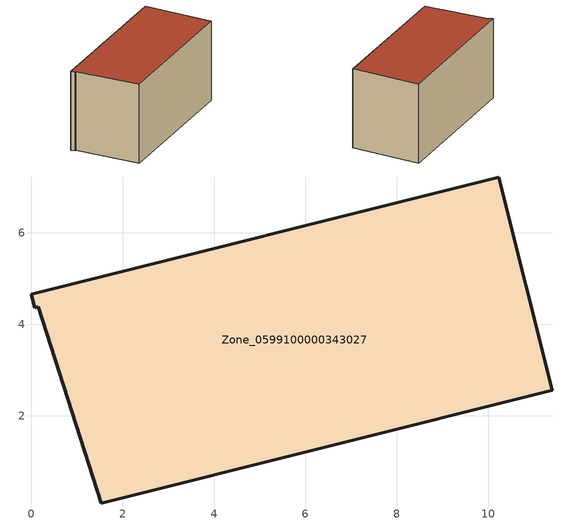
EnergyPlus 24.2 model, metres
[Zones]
Zone_0599100000343027
 floor ground (C_G): 0.16,4.38 0.07,4.36 0,4.66 10.23,7.22 11.4,2.56 1.53,0.09 z0
 wall outside (C_F): 11.4,2.56 10.23,7.22 0,4.66 0.07,4.36 0.16,4.38 1.53,0.09 11.4,2.56 z0:5.75
 roof outside (C_R): 1.53,0.09 11.4,2.56 10.23,7.22 0,4.66 0.07,4.36 0.16,4.38 z5.75
[BUILDING]
Pand.0599100000343027: North Axis=0; Terrain=City; Loads Convergence Tolerance Value=0.04; Temperature Convergence Tolerance Value=0.4; Solar Distribution=FullExterior; Maximum Number of Warmup Days=25; Minimum Number of Warmup Days=1
[Site:Location]
Rotterdam.The.Hague.AP_ZH_NLD Design_Conditions: Latitude=51.96; Longitude=4.45; Time Zone=1; Elevation=-4.5
[SITE:GROUNDTEMPERATURE:BUILDINGSURFACE]
18, 18, 18, 18, 18, 18, 18, 18, 18, 18, 18, 18
[MATERIAL] Thermal Absorptance=0.9; Solar Absorptance=0.7; Visible Absorptance=0.7
Name | Roughness | Thickness | Conductivity | Density | Specific Heat
G.TI.1992-2005 | MediumSmooth | 0.15 | 0.06 | 540 | 1210
F.TI.1992-2005 | Rough | 0.3 | 0.12 | 1920 | 840
R.TI.1992-2005 | MediumRough | 0.2 | 0.08 | 1500 | 1000
[CONSTRUCTION]
C_G: G.TI.1992-2005
C_F: F.TI.1992-2005
C_R: R.TI.1992-2005
[ZONE]
Zone_0599100000343027: Type=1; Multiplier=1; Ceiling Height=Autocalculate; Volume=Autocalculate; Floor Area=autocalculate; Part of Total Floor Area=Yes
[ZONEINFILTRATION:DESIGNFLOWRATE]
Infil_Zone_0599100000343027: Zone or ZoneList or Space or SpaceList=Zone_0599100000343027; Schedule=AlwaysOn; Design Flow Rate Calculation Method=Flow/Area; Flow Rate per Floor Area=0.0015; Constant Term Coefficient=1; Temperature Term Coefficient=0; Velocity Term Coefficient=0; Velocity Squared Term Coefficient=0
[HVACTEMPLATE:ZONE:IDEALLOADSAIRSYSTEM]
Zone_0599100000343027: Maximum Heating Supply Air Temperature=50; Minimum Cooling Supply Air Temperature=13; Maximum Heating Supply Air Humidity Ratio=0.0156; Minimum Cooling Supply Air Humidity Ratio=0.0077; Heating Limit=NoLimit; Cooling Limit=NoLimit; Dehumidification Control Type=ConstantSensibleHeatRatio; Cooling Sensible Heat Ratio=0.7; Dehumidification Setpoint=60; Humidification Control Type=None; Humidification Setpoint=30; Outdoor Air Method=None; Outdoor Air Flow Rate per Person=0.00944; Outdoor Air Flow Rate per Zone Floor Area=0; Outdoor Air Flow Rate per Zone=0; Demand Controlled Ventilation Type=None; Outdoor Air Economizer Type=NoEconomizer; Heat Recovery Type=None; Sensible Heat Recovery Effectiveness=0.7; Latent Heat Recovery Effectiveness=0.65
[ZONECONTROL:THERMOSTAT]
ThermostatControl_Zone_0599100000343027: Zone or ZoneList=Zone_0599100000343027; Control Type Schedule=DualSetpointControlType; Control 1=Thermostat_Zone_0599100000343027; Temperature Difference Between Cutout And Setpoint=0
[THERMOSTATSETPOINT:DUALSETPOINT]
Thermostat_Zone_0599100000343027: Heating Setpoint Temperature Schedule=HeatingSetpoint_Zone_0599100000343027; Cooling Setpoint Temperature Schedule=CoolingSetpoint_Zone_0599100000343027
[SCHEDULE:COMPACT]
HeatingSetpoint_Zone_0599100000343027: Through: 12/31, For: AllDays, Until: 24:00, 21
CoolingSetpoint_Zone_0599100000343027: Through: 12/31, For: AllDays, Until: 24:00, 24
DualSetpointControlType: Through: 12/31, For: AllDays, Until: 24:00, 4
AlwaysOn: Through: 12/31, For: AllDays, Until: 24:00, 1
